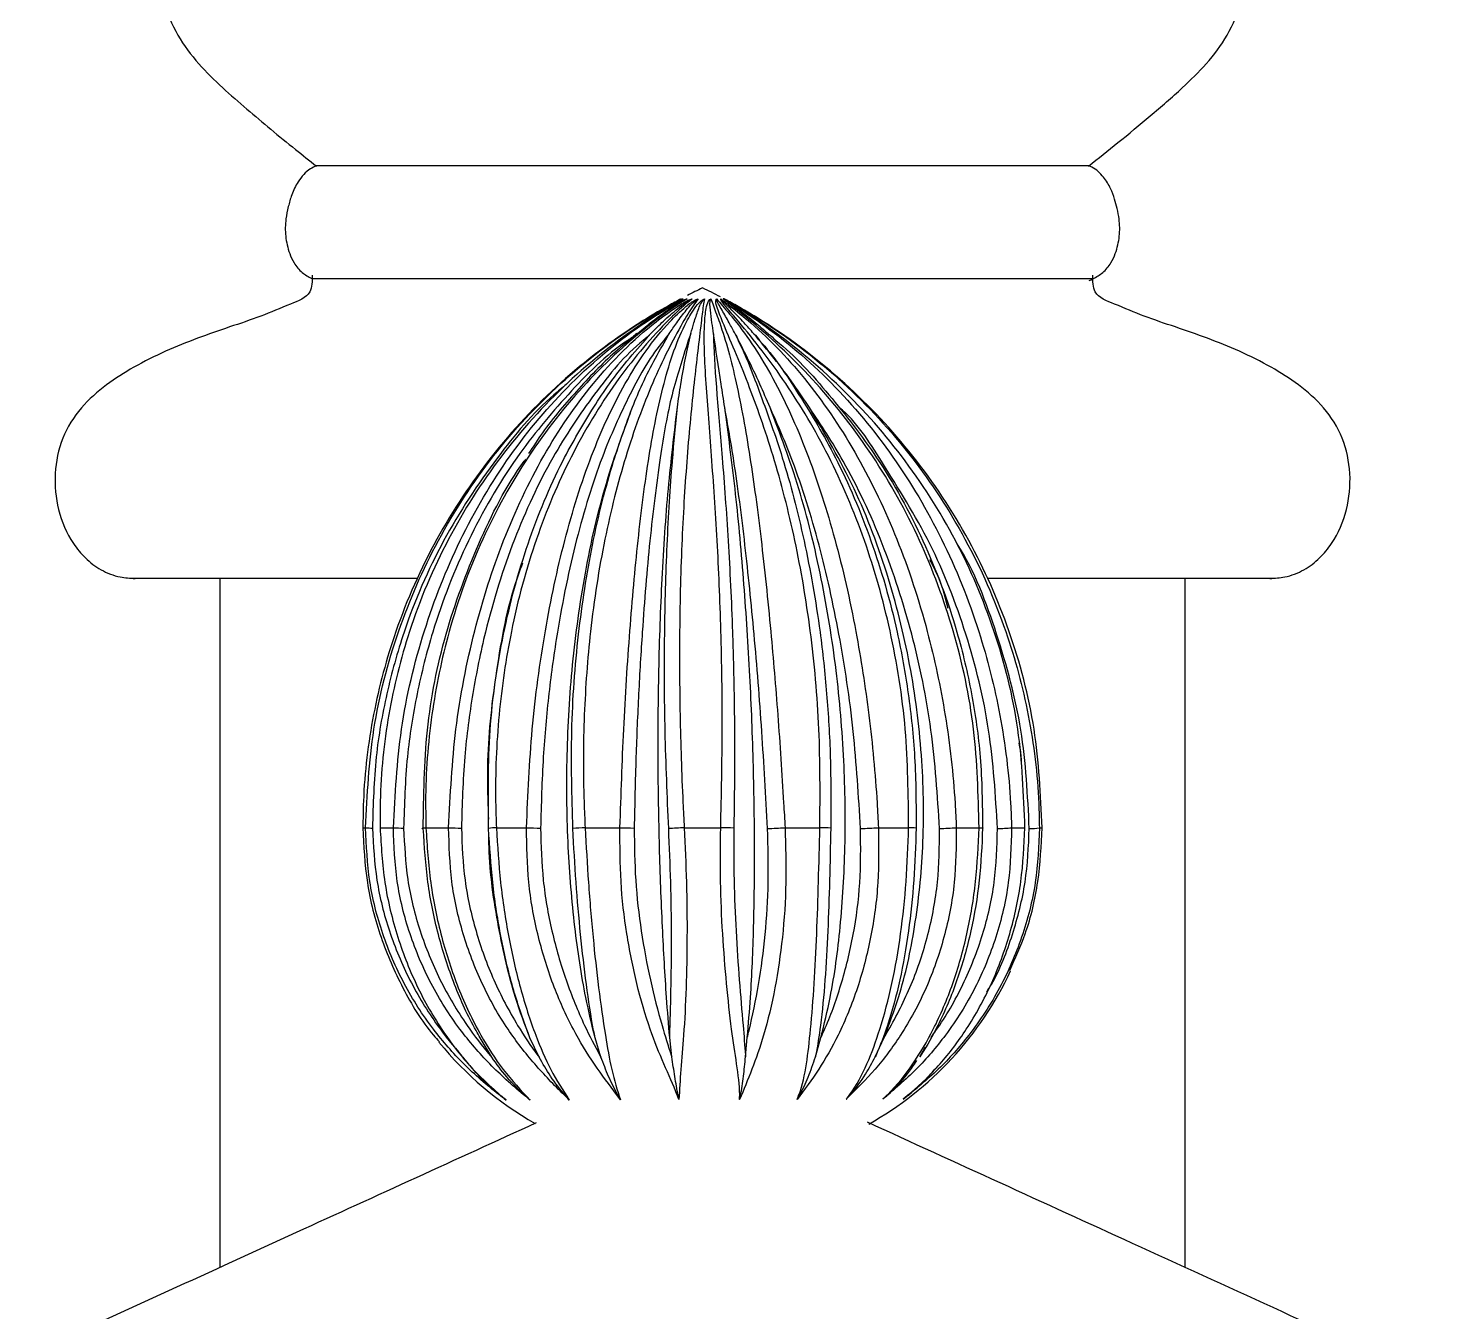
# Model space of a CAD drawing. Header units: millimetres. Extents: x 2214 to 8154, y -2115 to 2085.
# Drawn here: x 3984.7 to 4055.3, y 1625.2 to 1689.4 of the extents above; entities that cross this region are included whole.
import ezdxf

# ---------------------------------------------------------------- set-up
doc = ezdxf.new("R2010")
doc.units = ezdxf.units.MM

# ---------------------------------------------------------------- blocks, each defined once
blk = doc.blocks.new('front')
for p, q in [((-389.167, 1566.911), (-387.021, 1566.911)), ((-387.021, 1566.911), (-350.474, 1566.911)), ((-387.171, 1561.241), (-389.335, 1561.241)), ((-350.305, 1561.241), (-387.171, 1561.241)), ((-372.512, 1558.962), (-373.44, 1558.202)), ((-398.499, 1546.269), (-395.319, 1546.269)), ((-395.319, 1546.269), (-384.067, 1546.269)), ((-393.97, 1546.269), (-393.97, 1511.797)), ((-355.577, 1546.269), (-341.141, 1546.269)), ((-345.67, 1511.797), (-345.67, 1546.269)), ((-386.816, 1533.793), (-386.681, 1533.793)), ((-385.955, 1533.793), (-385.291, 1533.793)), ((-383.66, 1533.793), (-382.526, 1533.793)), ((-380.136, 1533.793), (-378.631, 1533.793)), ((-375.695, 1533.793), (-373.953, 1533.793)), ((-370.733, 1533.793), (-368.909, 1533.793)), ((-365.69, 1533.793), (-363.945, 1533.793)), ((-361.014, 1533.793), (-359.504, 1533.793)), ((-357.119, 1533.793), (-355.98, 1533.793)), ((-354.353, 1533.793), (-353.685, 1533.793)), ((-352.961, 1533.793), (-352.824, 1533.793)), ((-380.369, 1522.314), (-380.945, 1523.278)), ((-378.001, 1522.318), (-378.457, 1523.283)), ((-374.905, 1522.322), (-375.199, 1523.288)), ((-371.355, 1522.327), (-371.463, 1523.292)), ((-367.667, 1522.331), (-367.578, 1523.297)), ((-364.168, 1522.335), (-363.891, 1523.301)), ((-361.171, 1522.338), (-360.729, 1523.303)), ((-358.941, 1522.339), (-358.667, 1522.807)), ((-359.164, 1522.045), (-359.089, 1522.15))]:
    blk.add_line(p, q)
at = {"flags": 128}
for points in [[(-383.796, 1533.749), (-383.826, 1533.753), (-383.842, 1533.758), (-383.845, 1533.763), (-383.834, 1533.768), (-383.81, 1533.774), (-383.773, 1533.78), (-383.723, 1533.787), (-383.66, 1533.793)], [(-355.98, 1533.793), (-355.93, 1533.79), (-355.887, 1533.788), (-355.852, 1533.785), (-355.825, 1533.782), (-355.807, 1533.78), (-355.796, 1533.778), (-355.794, 1533.775), (-355.801, 1533.773)]]:
    blk.add_lwpolyline(points, dxfattribs=at)
for centre, radius, start, end in [((-356.879, 1533.793), 29.941, 115.60853, 117.22304), ((-382.761, 1533.793), 29.941, 62.48012, 64.39147), ((-386.323, 1537.036), 3.263, 263.70426, 269.75781), ((-384.544, 1546.616), 12.845, 266.66817, 268.96906), ((-381.266, 1564.458), 30.691, 267.64767, 268.84482), ((-380.121, 1531.879), 1.914, 90.4613, 102.29311), ((-376.602, 1594.299), 60.54, 268.07971, 268.75144), ((-374.933, 1518.805), 15.008, 92.91225, 95.26036), ((-369.961, 1666.147), 132.414, 268.2724, 268.5819), ((-359.462, 1326.133), 207.965, 93.10684, 93.32213), ((-382.502, 1068.056), 465.935, 88.24734, 88.32817), ((-369.393, 1599.172), 65.484, 272.47308, 273.24186), ((-365.111, 1494.271), 39.539, 87.52619, 88.31026), ((-363.064, 1566.595), 32.866, 272.01162, 273.57717), ((-359.689, 1526.638), 7.157, 85.49892, 88.51696), ((-358.499, 1552.156), 18.415, 271.69044, 274.29732), ((-355.249, 1542.507), 8.76, 271.26359, 275.86557), ((-353.454, 1536.546), 2.797, 269.74508, 280.1459), ((-369.82, 1533.793), 17, 299.30302, 335.10948), ((-369.82, 1533.793), 17, 219.12316, 240.46519)]:
    blk.add_arc(centre, radius, start, end)
for points, knots in [([(-350.499, 1566.882), (-350.009, 1567.273), (-348.969, 1568.1), (-347.401, 1569.404), (-345.901, 1570.694), (-344.558, 1571.995), (-343.493, 1573.418), (-342.748, 1575.194), (-342.805, 1576.496), (-342.835, 1577.175)], [0, 0, 0, 0, 0.139975, 0.29634, 0.454952, 0.581435, 0.712576, 0.850103, 1, 1, 1, 1]), ([(-396.787, 1576.614), (-396.803, 1576.125), (-396.84, 1575.014), (-396.141, 1573.419), (-395.084, 1571.995), (-393.866, 1570.814), (-392.637, 1569.75), (-391.426, 1568.717), (-390.255, 1567.775), (-389.491, 1567.162), (-389.141, 1566.882)], [0, 0, 0, 0, 0.112884, 0.256399, 0.393249, 0.525238, 0.650142, 0.771876, 0.895717, 1, 1, 1, 1]), ([(-389.153, 1566.891), (-389.249, 1566.849), (-389.621, 1566.686), (-390.057, 1566.162), (-390.378, 1565.488), (-390.558, 1564.854), (-390.7, 1564.167), (-390.714, 1563.368), (-390.543, 1562.626), (-390.261, 1562.006), (-389.897, 1561.547), (-389.542, 1561.357), (-389.377, 1561.269)], [0, 0, 0, 0, 0.047335, 0.182536, 0.292933, 0.384951, 0.479428, 0.609228, 0.742546, 0.819668, 0.916158, 1, 1, 1, 1]), ([(-350.472, 1561.158), (-350.407, 1561.189), (-350.17, 1561.306), (-349.75, 1561.546), (-349.379, 1562.006), (-349.098, 1562.626), (-348.926, 1563.368), (-348.94, 1564.134), (-349.06, 1564.752), (-349.197, 1565.263), (-349.397, 1565.805), (-349.747, 1566.375), (-350.144, 1566.758), (-350.43, 1566.88), (-350.477, 1566.9)], [0, 0, 0, 0, 0.0313683, 0.1154011, 0.2086183, 0.2831235, 0.4119188, 0.5373152, 0.6140735, 0.6861768, 0.7683757, 0.8648527, 0.9775642, 1, 1, 1, 1]), ([(-389.354, 1561.427), (-389.351, 1561.123), (-389.346, 1560.409), (-390.639, 1559.914), (-391.915, 1559.36), (-393.509, 1558.836), (-395.102, 1558.284), (-396.717, 1557.638), (-398.249, 1556.872), (-399.691, 1555.962), (-400.979, 1554.828), (-401.937, 1553.307), (-402.308, 1551.509), (-402.132, 1549.672), (-401.521, 1548.229), (-400.721, 1547.249), (-399.93, 1546.652), (-399.059, 1546.309), (-398.467, 1546.274), (-398.217, 1546.258)], [0, 0, 0, 0, 0.034043, 0.079926, 0.145251, 0.211928, 0.28067, 0.350694, 0.422636, 0.488389, 0.557264, 0.629339, 0.702418, 0.775874, 0.850425, 0.888753, 0.92827, 0.969618, 1, 1, 1, 1]), ([(-341.424, 1546.258), (-341.173, 1546.274), (-340.581, 1546.309), (-339.711, 1546.652), (-338.919, 1547.249), (-338.12, 1548.229), (-337.508, 1549.672), (-337.332, 1551.509), (-337.703, 1553.307), (-338.661, 1554.828), (-339.95, 1555.962), (-341.392, 1556.872), (-342.924, 1557.638), (-344.539, 1558.284), (-346.131, 1558.836), (-347.726, 1559.36), (-349.001, 1559.914), (-350.294, 1560.409), (-350.289, 1561.123), (-350.287, 1561.427)], [0, 0, 0, 0, 0.030382, 0.07173, 0.111247, 0.149575, 0.224126, 0.297582, 0.370661, 0.442736, 0.511611, 0.577364, 0.649306, 0.71933, 0.788072, 0.854749, 0.920074, 0.965957, 1, 1, 1, 1]), ([(-370.884, 1560.248), (-371.098, 1560.135), (-371.805, 1559.758), (-373.908, 1558.494), (-377.039, 1556.122), (-380.465, 1552.463), (-383.255, 1548.255), (-385.199, 1543.885), (-386.384, 1539.451), (-386.787, 1536.132), (-386.811, 1534.233), (-386.816, 1533.793)], [0, 0, 0, 0, 0.022352, 0.074151, 0.226841, 0.383948, 0.535742, 0.691881, 0.824106, 0.959194, 1, 1, 1, 1]), ([(-386.681, 1533.793), (-386.598, 1535.441), (-386.429, 1538.784), (-385.152, 1543.639), (-383.142, 1548.261), (-380.408, 1552.444), (-376.984, 1556.14), (-373.9, 1558.502), (-371.792, 1559.748), (-371.074, 1560.137), (-370.815, 1560.235), (-370.782, 1560.248)], [0, 0, 0, 0, 0.151896, 0.308194, 0.460088, 0.616346, 0.769, 0.926267, 0.972478, 0.996449, 1, 1, 1, 1]), ([(-370.782, 1560.248), (-370.988, 1560.134), (-371.671, 1559.758), (-373.675, 1558.494), (-376.685, 1556.122), (-379.988, 1552.463), (-382.671, 1548.255), (-384.521, 1543.884), (-385.62, 1539.448), (-385.965, 1536.128), (-385.957, 1534.231), (-385.955, 1533.793)], [0, 0, 0, 0, 0.0223464, 0.074149, 0.22684, 0.3839475, 0.5357415, 0.6918808, 0.8242149, 0.9594189, 1, 1, 1, 1]), ([(-385.291, 1533.793), (-385.203, 1535.441), (-385.025, 1538.784), (-383.855, 1543.639), (-382.036, 1548.261), (-379.57, 1552.444), (-376.461, 1556.14), (-373.618, 1558.502), (-371.612, 1559.748), (-370.911, 1560.137), (-370.63, 1560.235), (-370.594, 1560.248)], [0, 0, 0, 0, 0.151898, 0.308199, 0.460095, 0.616355, 0.769011, 0.926281, 0.972491, 0.996462, 1, 1, 1, 1]), ([(-370.594, 1560.248), (-370.774, 1560.134), (-371.372, 1559.758), (-373.099, 1558.494), (-375.721, 1556.122), (-378.607, 1552.463), (-380.945, 1548.255), (-382.537, 1543.882), (-383.453, 1539.442), (-383.708, 1536.123), (-383.669, 1534.227), (-383.66, 1533.793)], [0, 0, 0, 0, 0.022338, 0.074143, 0.226836, 0.383945, 0.535739, 0.69188, 0.824384, 0.95977, 1, 1, 1, 1]), ([(-382.526, 1533.793), (-382.441, 1535.441), (-382.269, 1538.784), (-381.311, 1543.639), (-379.844, 1548.261), (-377.866, 1552.444), (-375.348, 1556.14), (-372.999, 1558.502), (-371.273, 1559.748), (-370.65, 1560.137), (-370.373, 1560.235), (-370.338, 1560.247)], [0, 0, 0, 0, 0.1519, 0.308204, 0.460102, 0.616364, 0.769023, 0.926294, 0.972505, 0.996478, 1, 1, 1, 1]), ([(-370.338, 1560.247), (-370.476, 1560.134), (-370.935, 1559.758), (-372.231, 1558.494), (-374.233, 1556.122), (-376.446, 1552.463), (-378.231, 1548.255), (-379.422, 1543.88), (-380.074, 1539.435), (-380.217, 1536.116), (-380.151, 1534.222), (-380.136, 1533.793)], [0, 0, 0, 0, 0.022327, 0.074134, 0.226829, 0.38394, 0.535736, 0.691878, 0.824599, 0.960217, 1, 1, 1, 1]), ([(-378.631, 1533.793), (-378.557, 1535.441), (-378.407, 1538.784), (-377.744, 1543.639), (-376.761, 1548.261), (-375.446, 1552.444), (-373.743, 1556.14), (-372.096, 1558.502), (-370.805, 1559.748), (-370.316, 1560.137), (-370.067, 1560.235), (-370.035, 1560.247)], [0, 0, 0, 0, 0.151902, 0.308207, 0.460108, 0.616372, 0.769033, 0.926308, 0.97252, 0.996494, 1, 1, 1, 1]), ([(-370.035, 1560.247), (-370.12, 1560.134), (-370.4, 1559.758), (-371.15, 1558.494), (-372.353, 1556.122), (-373.696, 1552.463), (-374.769, 1548.255), (-375.455, 1543.878), (-375.784, 1539.427), (-375.802, 1536.107), (-375.715, 1534.217), (-375.695, 1533.793)], [0, 0, 0, 0, 0.022315, 0.074124, 0.22682, 0.383934, 0.535732, 0.691875, 0.824841, 0.96072, 1, 1, 1, 1]), ([(-373.953, 1533.793), (-373.896, 1535.441), (-373.781, 1538.784), (-373.474, 1543.639), (-373.061, 1548.261), (-372.527, 1552.444), (-371.789, 1556.14), (-370.992, 1558.502), (-370.25, 1559.748), (-369.938, 1560.137), (-369.739, 1560.235), (-369.713, 1560.247)], [0, 0, 0, 0, 0.151904, 0.308211, 0.460113, 0.616379, 0.769042, 0.926319, 0.972533, 0.996509, 1, 1, 1, 1]), ([(-373.518, 1558.508), (-373.267, 1558.694), (-372.71, 1559.104), (-371.81, 1559.687), (-371.14, 1560.091), (-370.786, 1560.246), (-370.782, 1560.248)], [0, 0, 0, 0, 0.289173, 0.641369, 0.996573, 1, 1, 1, 1]), ([(-372.524, 1558.977), (-372.491, 1559.004), (-372.181, 1559.253), (-371.558, 1559.684), (-370.951, 1560.09), (-370.598, 1560.246), (-370.594, 1560.248)], [0, 0, 0, 0, 0.055126, 0.523288, 0.995447, 1, 1, 1, 1]), ([(-372.411, 1558.507), (-372.229, 1558.692), (-371.825, 1559.103), (-371.154, 1559.686), (-370.662, 1560.09), (-370.341, 1560.246), (-370.338, 1560.247)], [0, 0, 0, 0, 0.288945, 0.641259, 0.996577, 1, 1, 1, 1]), ([(-371.481, 1558.506), (-371.36, 1558.691), (-371.09, 1559.102), (-370.631, 1559.685), (-370.298, 1560.09), (-370.038, 1560.246), (-370.035, 1560.247)], [0, 0, 0, 0, 0.288787, 0.641179, 0.996577, 1, 1, 1, 1]), ([(-369.713, 1560.247), (-369.736, 1560.134), (-369.812, 1559.758), (-369.95, 1558.494), (-370.249, 1556.122), (-370.602, 1552.463), (-370.868, 1548.255), (-370.986, 1543.875), (-370.963, 1539.419), (-370.856, 1536.099), (-370.755, 1534.211), (-370.733, 1533.793)], [0, 0, 0, 0, 0.022303, 0.074111, 0.22681, 0.383926, 0.535726, 0.691872, 0.825089, 0.961236, 1, 1, 1, 1]), ([(-370.403, 1558.505), (-370.353, 1558.69), (-370.242, 1559.101), (-370.034, 1559.684), (-369.891, 1560.089), (-369.715, 1560.246), (-369.713, 1560.247)], [0, 0, 0, 0, 0.288612, 0.641092, 0.996578, 1, 1, 1, 1]), ([(-368.909, 1533.793), (-368.874, 1535.441), (-368.804, 1538.784), (-368.879, 1543.639), (-369.073, 1548.26), (-369.367, 1552.444), (-369.66, 1556.14), (-369.783, 1558.502), (-369.656, 1559.748), (-369.549, 1560.136), (-369.417, 1560.235), (-369.401, 1560.247)], [0, 0, 0, 0, 0.151905, 0.308214, 0.460117, 0.616384, 0.769049, 0.926328, 0.972545, 0.996522, 1, 1, 1, 1]), ([(-369.271, 1558.503), (-369.297, 1558.689), (-369.355, 1559.1), (-369.418, 1559.684), (-369.478, 1560.089), (-369.401, 1560.245), (-369.401, 1560.247)], [0, 0, 0, 0, 0.288439, 0.64101, 0.99658, 1, 1, 1, 1]), ([(-369.401, 1560.247), (-369.36, 1560.134), (-369.226, 1559.758), (-368.739, 1558.494), (-368.106, 1556.122), (-367.438, 1552.463), (-366.874, 1548.255), (-366.414, 1543.873), (-366.039, 1539.411), (-365.818, 1536.091), (-365.713, 1534.206), (-365.69, 1533.793)], [0, 0, 0, 0, 0.022291, 0.074099, 0.2268, 0.383918, 0.535721, 0.691869, 0.825321, 0.961717, 1, 1, 1, 1]), ([(-363.945, 1533.793), (-363.936, 1535.441), (-363.917, 1538.784), (-364.368, 1543.639), (-365.152, 1548.26), (-366.247, 1552.444), (-367.546, 1556.14), (-368.577, 1558.502), (-369.077, 1559.748), (-369.184, 1560.136), (-369.132, 1560.234), (-369.125, 1560.247)], [0, 0, 0, 0, 0.151906, 0.308215, 0.460119, 0.616387, 0.769053, 0.926333, 0.972553, 0.996532, 1, 1, 1, 1]), ([(-369.125, 1560.247), (-369.025, 1560.134), (-368.692, 1559.758), (-367.624, 1558.494), (-366.115, 1556.122), (-364.487, 1552.463), (-363.142, 1548.255), (-362.143, 1543.871), (-361.451, 1539.405), (-361.135, 1536.085), (-361.035, 1534.202), (-361.014, 1533.793)], [0, 0, 0, 0, 0.022281, 0.074087, 0.22679, 0.38391, 0.535715, 0.691866, 0.825515, 0.962122, 1, 1, 1, 1]), ([(-368.188, 1558.502), (-368.288, 1558.687), (-368.509, 1559.099), (-368.837, 1559.683), (-369.094, 1560.089), (-369.125, 1560.245), (-369.125, 1560.247)], [0, 0, 0, 0, 0.288284, 0.640933, 0.99658, 1, 1, 1, 1]), ([(-368.911, 1560.247), (-368.76, 1560.134), (-368.258, 1559.758), (-366.704, 1558.494), (-364.454, 1556.122), (-362.008, 1552.463), (-360.003, 1548.255), (-358.554, 1543.87), (-357.605, 1539.401), (-357.223, 1536.08), (-357.138, 1534.199), (-357.119, 1533.793)], [0, 0, 0, 0, 0.022274, 0.074078, 0.226782, 0.383904, 0.53571, 0.691863, 0.825654, 0.962414, 1, 1, 1, 1]), ([(-359.504, 1533.793), (-359.521, 1535.441), (-359.555, 1538.784), (-360.342, 1543.639), (-361.645, 1548.26), (-363.445, 1552.444), (-365.634, 1556.14), (-367.482, 1558.502), (-368.564, 1559.748), (-368.876, 1560.136), (-368.907, 1560.234), (-368.911, 1560.247)], [0, 0, 0, 0, 0.151906, 0.308215, 0.460119, 0.616386, 0.769054, 0.926335, 0.972557, 0.996537, 1, 1, 1, 1]), ([(-367.249, 1558.501), (-367.413, 1558.686), (-367.779, 1559.098), (-368.343, 1559.683), (-368.775, 1560.089), (-368.91, 1560.245), (-368.911, 1560.247)], [0, 0, 0, 0, 0.28816, 0.640873, 0.996583, 1, 1, 1, 1]), ([(-352.824, 1533.793), (-352.902, 1535.441), (-353.061, 1538.784), (-354.348, 1543.639), (-356.387, 1548.26), (-359.165, 1552.443), (-362.632, 1556.14), (-365.734, 1558.501), (-367.824, 1559.748), (-368.525, 1560.136), (-368.763, 1560.234), (-368.794, 1560.247)], [0, 0, 0, 0, 0.151902, 0.308207, 0.460107, 0.616371, 0.769037, 0.926316, 0.972544, 0.996526, 1, 1, 1, 1]), ([(-368.778, 1560.247), (-368.59, 1560.134), (-367.963, 1559.758), (-366.061, 1558.494), (-363.269, 1556.122), (-360.224, 1552.463), (-357.736, 1548.255), (-355.966, 1543.869), (-354.845, 1539.398), (-354.431, 1536.078), (-354.367, 1534.197), (-354.353, 1533.793)], [0, 0, 0, 0, 0.02227, 0.074071, 0.226776, 0.383899, 0.535706, 0.69186, 0.825726, 0.962565, 1, 1, 1, 1]), ([(-355.98, 1533.793), (-356.021, 1535.441), (-356.106, 1538.784), (-357.158, 1543.639), (-358.866, 1548.26), (-361.209, 1552.444), (-364.094, 1556.14), (-366.595, 1558.502), (-368.163, 1559.748), (-368.651, 1560.136), (-368.764, 1560.234), (-368.778, 1560.247)], [0, 0, 0, 0, 0.151905, 0.308213, 0.460117, 0.616384, 0.769051, 0.926332, 0.972557, 0.996538, 1, 1, 1, 1]), ([(-366.538, 1558.501), (-366.752, 1558.686), (-367.23, 1559.098), (-367.98, 1559.682), (-368.549, 1560.089), (-368.776, 1560.245), (-368.778, 1560.247)], [0, 0, 0, 0, 0.288079, 0.640833, 0.996584, 1, 1, 1, 1]), ([(-368.738, 1560.247), (-368.529, 1560.134), (-367.834, 1559.758), (-365.752, 1558.494), (-362.666, 1556.122), (-359.292, 1552.463), (-356.543, 1548.255), (-354.609, 1543.869), (-353.415, 1539.398), (-353.006, 1536.078), (-352.969, 1534.197), (-352.961, 1533.793)], [0, 0, 0, 0, 0.022269, 0.074068, 0.226773, 0.383896, 0.535704, 0.691859, 0.825724, 0.962563, 1, 1, 1, 1]), ([(-353.685, 1533.793), (-353.748, 1535.441), (-353.875, 1538.784), (-355.099, 1543.639), (-357.059, 1548.26), (-359.739, 1552.444), (-363.063, 1556.14), (-365.995, 1558.501), (-367.909, 1559.748), (-368.531, 1560.136), (-368.715, 1560.234), (-368.738, 1560.247)], [0, 0, 0, 0, 0.151904, 0.308211, 0.460112, 0.616378, 0.769046, 0.926326, 0.972552, 0.996534, 1, 1, 1, 1]), ([(-366.119, 1558.5), (-366.364, 1558.686), (-366.911, 1559.098), (-367.781, 1559.682), (-368.435, 1560.089), (-368.735, 1560.245), (-368.738, 1560.247)], [0, 0, 0, 0, 0.288047, 0.640817, 0.996584, 1, 1, 1, 1]), ([(-373.56, 1558.167), (-373.56, 1558.167), (-374.676, 1557.427), (-376.595, 1555.482), (-379.335, 1552.198), (-381.64, 1548.201), (-383.224, 1544.169), (-384.146, 1540.508), (-384.673, 1537.223), (-384.74, 1534.964), (-384.776, 1533.773)], [0, 0, 0, 0, 0.000002, 0.149567, 0.299165, 0.474324, 0.649472, 0.76206, 0.874645, 1, 1, 1, 1]), ([(-372.787, 1558.166), (-372.787, 1558.166), (-373.707, 1557.434), (-375.277, 1555.493), (-377.478, 1552.226), (-379.331, 1548.225), (-380.598, 1544.197), (-381.35, 1540.514), (-381.783, 1537.228), (-381.85, 1534.963), (-381.885, 1533.773)], [0, 0, 0, 0, 0.000002, 0.147978, 0.299111, 0.471803, 0.649453, 0.761396, 0.874681, 1, 1, 1, 1]), ([(-373.44, 1558.202), (-373.646, 1558.038), (-374.554, 1557.311), (-376.036, 1555.758), (-377.542, 1554.019), (-378.298, 1552.854), (-378.525, 1552.503)], [0, 0, 0, 0, 0.10664, 0.471164, 0.841124, 1, 1, 1, 1]), ([(-371.749, 1558.165), (-371.749, 1558.165), (-372.404, 1557.432), (-373.485, 1555.493), (-374.962, 1552.226), (-376.184, 1548.225), (-377.023, 1544.197), (-377.53, 1540.513), (-377.831, 1537.228), (-377.89, 1534.963), (-377.922, 1533.773)], [0, 0, 0, 0, 0.000002, 0.147949, 0.299052, 0.471758, 0.649423, 0.7614, 0.87472, 1, 1, 1, 1]), ([(-375.261, 1554.835), (-375.003, 1555.228), (-374.135, 1556.552), (-373.123, 1557.7), (-372.411, 1558.507)], [0, 0, 0, 0, 0.296871, 1, 1, 1, 1]), ([(-373.111, 1558.508), (-373.257, 1558.389), (-373.404, 1558.27), (-373.56, 1558.167), (-373.56, 1558.167)], [0, 0, 0, 0, 0.999904, 1, 1, 1, 1]), ([(-373.325, 1554.829), (-373.162, 1555.222), (-372.611, 1556.548), (-371.948, 1557.697), (-371.481, 1558.506)], [0, 0, 0, 0, 0.2964939, 1, 1, 1, 1]), ([(-370.539, 1558.163), (-370.539, 1558.163), (-370.825, 1557.207), (-371.395, 1555.58), (-371.984, 1552.165), (-372.478, 1548.21), (-372.809, 1544.167), (-373.025, 1540.506), (-373.166, 1537.221), (-373.213, 1534.962), (-373.238, 1533.773)], [0, 0, 0, 0, 0.000002, 0.149481, 0.298992, 0.474194, 0.649385, 0.762073, 0.87476, 1, 1, 1, 1]), ([(-372.411, 1558.507), (-372.534, 1558.388), (-372.657, 1558.269), (-372.787, 1558.166), (-372.787, 1558.166)], [0, 0, 0, 0, 0.999904, 1, 1, 1, 1]), ([(-371.481, 1558.506), (-371.575, 1558.402), (-371.669, 1558.299), (-371.749, 1558.165), (-371.749, 1558.165)], [0, 0, 0, 0, 0.999889, 1, 1, 1, 1]), ([(-371.076, 1554.823), (-371.021, 1555.216), (-370.836, 1556.543), (-370.582, 1557.694), (-370.403, 1558.505)], [0, 0, 0, 0, 0.296125, 1, 1, 1, 1]), ([(-370.403, 1558.505), (-370.447, 1558.386), (-370.492, 1558.267), (-370.539, 1558.163), (-370.539, 1558.163)], [0, 0, 0, 0, 0.999904, 1, 1, 1, 1]), ([(-369.271, 1558.503), (-369.269, 1558.384), (-369.267, 1558.265), (-369.263, 1558.162), (-369.263, 1558.162)], [0, 0, 0, 0, 0.999904, 1, 1, 1, 1]), ([(-368.711, 1554.817), (-368.77, 1555.21), (-368.969, 1556.539), (-369.146, 1557.692), (-369.271, 1558.503)], [0, 0, 0, 0, 0.2957936, 1, 1, 1, 1]), ([(-369.263, 1558.162), (-369.263, 1558.162), (-369.238, 1557.424), (-369.116, 1555.478), (-368.817, 1552.197), (-368.526, 1548.2), (-368.325, 1544.168), (-368.235, 1540.505), (-368.204, 1537.22), (-368.235, 1534.962), (-368.252, 1533.773)], [0, 0, 0, 0, 0.000002, 0.149451, 0.298932, 0.474149, 0.649355, 0.76208, 0.874802, 1, 1, 1, 1]), ([(-368.188, 1558.502), (-368.135, 1558.398), (-368.083, 1558.295), (-368.037, 1558.161), (-368.037, 1558.16)], [0, 0, 0, 0, 0.999889, 1, 1, 1, 1]), ([(-366.441, 1554.812), (-366.609, 1555.206), (-367.174, 1556.536), (-367.769, 1557.69), (-368.188, 1558.502)], [0, 0, 0, 0, 0.2955309, 1, 1, 1, 1]), ([(-368.037, 1558.16), (-368.037, 1558.16), (-367.656, 1557.422), (-366.919, 1555.477), (-365.732, 1552.197), (-364.691, 1548.2), (-363.974, 1544.168), (-363.586, 1540.504), (-363.386, 1537.219), (-363.398, 1534.961), (-363.404, 1533.773)], [0, 0, 0, 0, 0.000002, 0.149425, 0.29888, 0.474109, 0.649328, 0.762086, 0.874841, 1, 1, 1, 1]), ([(-367.249, 1558.501), (-367.151, 1558.398), (-367.053, 1558.294), (-366.968, 1558.159), (-366.968, 1558.159)], [0, 0, 0, 0, 0.999889, 1, 1, 1, 1]), ([(-364.471, 1554.809), (-364.732, 1555.202), (-365.614, 1556.534), (-366.573, 1557.688), (-367.249, 1558.501)], [0, 0, 0, 0, 0.29536, 1, 1, 1, 1]), ([(-366.968, 1558.159), (-366.968, 1558.159), (-366.269, 1557.421), (-364.978, 1555.477), (-363.012, 1552.196), (-361.312, 1548.2), (-360.143, 1544.168), (-359.491, 1540.504), (-359.14, 1537.219), (-359.132, 1534.961), (-359.128, 1533.773)], [0, 0, 0, 0, 0.000002, 0.1494052, 0.2988408, 0.4740795, 0.6493085, 0.7620913, 0.8748716, 1, 1, 1, 1]), ([(-366.538, 1558.501), (-366.403, 1558.397), (-366.268, 1558.293), (-366.152, 1558.159), (-366.152, 1558.159)], [0, 0, 0, 0, 0.999889, 1, 1, 1, 1]), ([(-366.152, 1558.159), (-366.152, 1558.159), (-365.189, 1557.421), (-363.472, 1555.476), (-360.895, 1552.196), (-358.689, 1548.2), (-357.172, 1544.168), (-356.314, 1540.503), (-355.843, 1537.218), (-355.816, 1534.961), (-355.801, 1533.773)], [0, 0, 0, 0, 0.000002, 0.149393, 0.298817, 0.474062, 0.649297, 0.762096, 0.874892, 1, 1, 1, 1]), ([(-376.625, 1555.977), (-376.836, 1555.804), (-378.142, 1554.735), (-380.295, 1552.156), (-382.901, 1548.213), (-384.65, 1544.167), (-385.667, 1540.508), (-386.242, 1537.223), (-386.304, 1534.964), (-386.337, 1533.773)], [0, 0, 0, 0, 0.032908, 0.203053, 0.402233, 0.601401, 0.729412, 0.857421, 1, 1, 1, 1]), ([(-380.528, 1533.749), (-380.541, 1535.398), (-380.567, 1538.696), (-379.868, 1543.515), (-378.633, 1548.054), (-377.053, 1551.855), (-375.797, 1553.962), (-375.261, 1554.835), (-375.261, 1554.835)], [0, 0, 0, 0, 0.211331, 0.422682, 0.633964, 0.845257, 0.999997, 1, 1, 1, 1]), ([(-375.199, 1523.288), (-375.359, 1523.95), (-375.78, 1525.7), (-376.258, 1528.911), (-376.588, 1532.902), (-376.648, 1537.234), (-376.396, 1541.772), (-375.774, 1546.38), (-374.775, 1550.878), (-373.811, 1553.505), (-373.325, 1554.829)], [0, 0, 0, 0, 0.066622, 0.175872, 0.294246, 0.420688, 0.554611, 0.696251, 0.846934, 1, 1, 1, 1]), ([(-376.309, 1533.749), (-376.353, 1535.374), (-376.442, 1538.673), (-376.085, 1543.47), (-375.375, 1548.035), (-374.418, 1551.835), (-373.652, 1553.957), (-373.325, 1554.829), (-373.325, 1554.829)], [0, 0, 0, 0, 0.208371, 0.422842, 0.631229, 0.845579, 0.999997, 1, 1, 1, 1]), ([(-371.463, 1523.292), (-371.516, 1523.954), (-371.658, 1525.703), (-371.84, 1528.911), (-371.989, 1532.902), (-372.056, 1537.234), (-372.021, 1541.773), (-371.856, 1546.38), (-371.553, 1550.875), (-371.236, 1553.501), (-371.076, 1554.823)], [0, 0, 0, 0, 0.066496, 0.175791, 0.294215, 0.420709, 0.554686, 0.696385, 0.847131, 1, 1, 1, 1]), ([(-371.513, 1533.749), (-371.583, 1535.375), (-371.723, 1538.673), (-371.738, 1543.47), (-371.61, 1548.036), (-371.368, 1551.829), (-371.161, 1553.958), (-371.076, 1554.823), (-371.076, 1554.823)], [0, 0, 0, 0, 0.20845, 0.423003, 0.631469, 0.8459, 0.999997, 1, 1, 1, 1]), ([(-366.567, 1533.749), (-366.656, 1535.374), (-366.836, 1538.673), (-367.221, 1543.471), (-367.686, 1548.034), (-368.178, 1551.835), (-368.549, 1553.942), (-368.711, 1554.817), (-368.711, 1554.817)], [0, 0, 0, 0, 0.208523, 0.42315, 0.631689, 0.846194, 0.999997, 1, 1, 1, 1]), ([(-367.578, 1523.297), (-367.521, 1523.957), (-367.372, 1525.705), (-367.243, 1528.912), (-367.197, 1532.903), (-367.266, 1537.235), (-367.45, 1541.773), (-367.757, 1546.381), (-368.176, 1550.873), (-368.532, 1553.497), (-368.711, 1554.817)], [0, 0, 0, 0, 0.0663803, 0.1757164, 0.2941851, 0.420727, 0.5547555, 0.696508, 0.8473107, 1, 1, 1, 1]), ([(-363.891, 1523.301), (-363.73, 1523.96), (-363.303, 1525.706), (-362.874, 1528.912), (-362.639, 1532.903), (-362.703, 1537.235), (-363.089, 1541.774), (-363.841, 1546.381), (-364.945, 1550.871), (-365.941, 1553.494), (-366.441, 1554.812)], [0, 0, 0, 0, 0.066286, 0.175656, 0.294161, 0.420742, 0.554812, 0.696608, 0.847457, 1, 1, 1, 1]), ([(-361.91, 1533.749), (-362.011, 1535.375), (-362.214, 1538.673), (-362.935, 1543.471), (-363.952, 1548.035), (-365.134, 1551.829), (-366.048, 1553.944), (-366.441, 1554.812), (-366.441, 1554.812)], [0, 0, 0, 0, 0.208583, 0.423272, 0.631871, 0.846438, 0.999997, 1, 1, 1, 1]), ([(-360.729, 1523.303), (-360.478, 1523.961), (-359.812, 1525.707), (-359.123, 1528.912), (-358.718, 1532.904), (-358.771, 1537.235), (-359.327, 1541.774), (-360.456, 1546.381), (-362.146, 1550.87), (-363.693, 1553.492), (-364.471, 1554.809)], [0, 0, 0, 0, 0.06622, 0.175613, 0.294144, 0.420752, 0.55485, 0.696677, 0.847559, 1, 1, 1, 1]), ([(-357.956, 1533.749), (-358.062, 1535.398), (-358.274, 1538.696), (-359.271, 1543.516), (-360.75, 1548.054), (-362.514, 1551.845), (-363.885, 1553.943), (-364.471, 1554.809), (-364.471, 1554.809)], [0, 0, 0, 0, 0.2116682, 0.4233554, 0.6349739, 0.8466021, 0.9999974, 1, 1, 1, 1]), ([(-355.055, 1533.749), (-355.155, 1535.399), (-355.353, 1538.699), (-356.543, 1543.506), (-358.32, 1548.09), (-360.627, 1551.728), (-362.108, 1554.122), (-362.976, 1554.808), (-362.976, 1554.808)], [0, 0, 0, 0, 0.211688, 0.423396, 0.635035, 0.846683, 0.999998, 1, 1, 1, 1]), ([(-383.796, 1533.749), (-383.777, 1535.397), (-383.738, 1538.694), (-382.769, 1543.522), (-381.093, 1548.029), (-379.637, 1550.931), (-378.686, 1552.198), (-378.659, 1552.233)], [0, 0, 0, 0, 0.248224, 0.49647, 0.744636, 0.992814, 1, 1, 1, 1]), ([(-353.466, 1533.749), (-353.547, 1535.401), (-353.707, 1538.705), (-355.034, 1543.482), (-356.199, 1546.64), (-357.107, 1548.039), (-357.122, 1548.062)], [0, 0, 0, 0, 0.331518, 0.663065, 0.994504, 1, 1, 1, 1]), ([(-380.52, 1534.219), (-380.551, 1535.195), (-380.63, 1537.698), (-380.144, 1541.75), (-379.537, 1545.098), (-378.91, 1546.769), (-378.81, 1547.034)], [0, 0, 0, 0, 0.220392, 0.56574, 0.93099, 1, 1, 1, 1]), ([(-357.526, 1544.75), (-357.655, 1545.256), (-357.873, 1546.113), (-358.272, 1546.878), (-358.436, 1547.191)], [0, 0, 0, 0, 0.589806, 1, 1, 1, 1]), ([(-353.991, 1538.013), (-353.945, 1537.785), (-353.878, 1537.446), (-353.869, 1537.101), (-353.866, 1536.987)], [0, 0, 0, 0, 0.671994, 1, 1, 1, 1]), ([(-386.816, 1533.793), (-386.772, 1532.877), (-386.683, 1531.018), (-385.985, 1528.306), (-384.854, 1525.741), (-383.817, 1523.998), (-383.088, 1523.191), (-382.989, 1523.081)], [0, 0, 0, 0, 0.236727, 0.4803, 0.717426, 0.961366, 1, 1, 1, 1]), ([(-379.638, 1520.157), (-379.765, 1520.253), (-380.507, 1520.812), (-381.794, 1521.94), (-383.415, 1523.776), (-384.811, 1525.962), (-385.884, 1528.459), (-386.559, 1531.095), (-386.64, 1532.894), (-386.681, 1533.793)], [0, 0, 0, 0, 0.03012, 0.175289, 0.320581, 0.491177, 0.661758, 0.830897, 1, 1, 1, 1]), ([(-386.337, 1533.773), (-386.29, 1532.901), (-386.196, 1531.155), (-385.542, 1528.591), (-384.522, 1526.143), (-383.259, 1524.072), (-382.302, 1522.873), (-381.872, 1522.393), (-381.872, 1522.393)], [0, 0, 0, 0, 0.2095454, 0.4191457, 0.632106, 0.845106, 0.9999952, 1, 1, 1, 1]), ([(-385.955, 1533.793), (-385.902, 1532.876), (-385.794, 1531.017), (-385.131, 1528.31), (-384.11, 1525.726), (-382.802, 1523.512), (-381.319, 1521.628), (-380.202, 1520.651), (-379.638, 1520.157)], [0, 0, 0, 0, 0.173421, 0.351858, 0.525571, 0.704277, 0.85073, 1, 1, 1, 1]), ([(-378.445, 1520.164), (-378.561, 1520.258), (-379.247, 1520.814), (-380.491, 1521.94), (-382.088, 1523.777), (-383.461, 1525.963), (-384.522, 1528.459), (-385.187, 1531.095), (-385.256, 1532.894), (-385.291, 1533.793)], [0, 0, 0, 0, 0.029546, 0.174798, 0.320173, 0.490872, 0.661555, 0.830795, 1, 1, 1, 1]), ([(-384.776, 1533.773), (-384.735, 1532.912), (-384.652, 1531.166), (-384.009, 1528.611), (-383.008, 1526.152), (-381.777, 1524.082), (-380.849, 1522.876), (-380.439, 1522.396), (-380.439, 1522.396)], [0, 0, 0, 0, 0.206988, 0.419267, 0.629839, 0.845348, 0.999995, 1, 1, 1, 1]), ([(-380.945, 1523.278), (-380.945, 1523.278), (-381.012, 1523.403), (-381.503, 1524.235), (-382.269, 1525.927), (-383.081, 1528.422), (-383.621, 1531.057), (-383.738, 1532.852), (-383.796, 1533.749)], [0, 0, 0, 0, 0.000006, 0.040698, 0.281398, 0.522032, 0.761026, 1, 1, 1, 1]), ([(-383.66, 1533.793), (-383.603, 1532.876), (-383.485, 1531.017), (-382.921, 1528.31), (-382.079, 1525.726), (-381.016, 1523.513), (-379.828, 1521.632), (-378.909, 1520.656), (-378.445, 1520.164)], [0, 0, 0, 0, 0.173534, 0.352088, 0.525916, 0.704739, 0.850969, 1, 1, 1, 1]), ([(-376.485, 1520.171), (-376.579, 1520.263), (-377.148, 1520.818), (-378.239, 1521.941), (-379.67, 1523.777), (-380.899, 1525.963), (-381.852, 1528.459), (-382.449, 1531.095), (-382.5, 1532.894), (-382.526, 1533.793)], [0, 0, 0, 0, 0.028837, 0.174185, 0.319656, 0.490485, 0.661298, 0.830667, 1, 1, 1, 1]), ([(-381.885, 1533.773), (-381.85, 1532.901), (-381.782, 1531.155), (-381.204, 1528.591), (-380.31, 1526.144), (-379.219, 1524.076), (-378.419, 1522.877), (-378.061, 1522.4), (-378.061, 1522.4)], [0, 0, 0, 0, 0.2096828, 0.4194202, 0.63252, 0.8456604, 0.9999952, 1, 1, 1, 1]), ([(-378.6, 1523.646), (-378.863, 1524.401), (-379.391, 1525.911), (-379.953, 1528.427), (-380.358, 1531.056), (-380.471, 1532.852), (-380.528, 1533.749)], [0, 0, 0, 0, 0.2509115, 0.5017554, 0.750887, 1, 1, 1, 1]), ([(-378.457, 1523.283), (-378.709, 1523.947), (-379.375, 1525.698), (-380.08, 1528.911), (-380.503, 1531.711), (-380.511, 1533.3), (-380.512, 1533.54)], [0, 0, 0, 0, 0.2116597, 0.5579538, 0.9331733, 1, 1, 1, 1]), ([(-380.136, 1533.793), (-380.079, 1532.876), (-379.962, 1531.017), (-379.547, 1528.31), (-378.959, 1525.726), (-378.236, 1523.515), (-377.447, 1521.636), (-376.808, 1520.663), (-376.485, 1520.171)], [0, 0, 0, 0, 0.173676, 0.352374, 0.526343, 0.705311, 0.851266, 1, 1, 1, 1]), ([(-373.929, 1520.18), (-373.994, 1520.269), (-374.393, 1520.817), (-375.257, 1521.932), (-376.36, 1523.764), (-377.351, 1525.951), (-378.106, 1528.437), (-378.589, 1531.082), (-378.617, 1532.881), (-378.631, 1533.793)], [0, 0, 0, 0, 0.028058, 0.172133, 0.31906, 0.487744, 0.661002, 0.828148, 1, 1, 1, 1]), ([(-377.922, 1533.773), (-377.898, 1532.901), (-377.852, 1531.156), (-377.393, 1528.592), (-376.684, 1526.144), (-375.837, 1524.078), (-375.214, 1522.88), (-374.951, 1522.404), (-374.951, 1522.404)], [0, 0, 0, 0, 0.209774, 0.419603, 0.632796, 0.846029, 0.999995, 1, 1, 1, 1]), ([(-375.199, 1523.288), (-375.199, 1523.288), (-375.221, 1523.409), (-375.387, 1524.239), (-375.641, 1525.927), (-375.93, 1528.423), (-376.158, 1531.057), (-376.259, 1532.852), (-376.309, 1533.749)], [0, 0, 0, 0, 0.000006, 0.039712, 0.280659, 0.521542, 0.76078, 1, 1, 1, 1]), ([(-375.695, 1533.793), (-375.644, 1532.876), (-375.538, 1531.017), (-375.309, 1528.31), (-375.028, 1525.726), (-374.707, 1523.517), (-374.386, 1521.642), (-374.082, 1520.67), (-373.929, 1520.18)], [0, 0, 0, 0, 0.17383, 0.352688, 0.526812, 0.70594, 0.851592, 1, 1, 1, 1]), ([(-371.001, 1520.189), (-371.033, 1520.275), (-371.237, 1520.825), (-371.756, 1521.943), (-372.5, 1523.778), (-373.134, 1525.964), (-373.637, 1528.46), (-373.949, 1531.095), (-373.952, 1532.894), (-373.953, 1533.793)], [0, 0, 0, 0, 0.027282, 0.172827, 0.318494, 0.489615, 0.66072, 0.830378, 1, 1, 1, 1]), ([(-373.238, 1533.773), (-373.228, 1532.901), (-373.209, 1531.156), (-372.909, 1528.592), (-372.45, 1526.144), (-371.913, 1524.08), (-371.539, 1522.884), (-371.382, 1522.409), (-371.382, 1522.409)], [0, 0, 0, 0, 0.20987, 0.419795, 0.633086, 0.846418, 0.999995, 1, 1, 1, 1]), ([(-371.463, 1523.292), (-371.463, 1523.292), (-371.459, 1523.412), (-371.432, 1524.243), (-371.387, 1525.926), (-371.363, 1528.423), (-371.396, 1531.057), (-371.474, 1532.852), (-371.513, 1533.749)], [0, 0, 0, 0, 0.000006, 0.039198, 0.280274, 0.521286, 0.760652, 1, 1, 1, 1]), ([(-370.733, 1533.793), (-370.691, 1532.876), (-370.607, 1531.017), (-370.584, 1528.31), (-370.634, 1525.726), (-370.744, 1523.519), (-370.917, 1521.647), (-370.973, 1520.678), (-371.001, 1520.189)], [0, 0, 0, 0, 0.173985, 0.353002, 0.527281, 0.706568, 0.851918, 1, 1, 1, 1]), ([(-367.963, 1520.197), (-367.961, 1520.281), (-367.95, 1520.829), (-368.101, 1521.943), (-368.385, 1523.779), (-368.623, 1525.964), (-368.822, 1528.46), (-368.943, 1531.096), (-368.92, 1532.894), (-368.909, 1533.793)], [0, 0, 0, 0, 0.026575, 0.172203, 0.317952, 0.489209, 0.660451, 0.830244, 1, 1, 1, 1]), ([(-368.252, 1533.773), (-368.256, 1532.901), (-368.264, 1531.156), (-368.15, 1528.592), (-367.982, 1526.144), (-367.806, 1524.082), (-367.705, 1522.886), (-367.673, 1522.413), (-367.673, 1522.413)], [0, 0, 0, 0, 0.209963, 0.41998, 0.633366, 0.846791, 0.999995, 1, 1, 1, 1]), ([(-365.69, 1533.793), (-365.662, 1532.876), (-365.606, 1531.017), (-365.791, 1528.31), (-366.168, 1525.726), (-366.699, 1523.521), (-367.349, 1521.652), (-367.757, 1520.685), (-367.963, 1520.197)], [0, 0, 0, 0, 0.174126, 0.353289, 0.527709, 0.707142, 0.852215, 1, 1, 1, 1]), ([(-367.578, 1523.297), (-367.578, 1523.297), (-367.547, 1523.409), (-367.342, 1524.262), (-366.99, 1525.919), (-366.659, 1528.425), (-366.494, 1531.057), (-366.543, 1532.852), (-366.567, 1533.749)], [0, 0, 0, 0, 0.000005, 0.038731, 0.279925, 0.521054, 0.760536, 1, 1, 1, 1]), ([(-365.084, 1520.203), (-365.05, 1520.286), (-364.826, 1520.832), (-364.599, 1521.944), (-364.398, 1523.779), (-364.218, 1525.964), (-364.096, 1528.46), (-364.015, 1531.096), (-363.968, 1532.894), (-363.945, 1533.793)], [0, 0, 0, 0, 0.025998, 0.171688, 0.317498, 0.488869, 0.660225, 0.830131, 1, 1, 1, 1]), ([(-361.014, 1533.793), (-361.002, 1532.877), (-360.979, 1531.017), (-361.356, 1528.31), (-362.027, 1525.726), (-362.93, 1523.523), (-363.998, 1521.656), (-364.72, 1520.69), (-365.084, 1520.203)], [0, 0, 0, 0, 0.174242, 0.353523, 0.528059, 0.707611, 0.852458, 1, 1, 1, 1]), ([(-363.404, 1533.773), (-363.422, 1532.901), (-363.459, 1531.156), (-363.54, 1528.592), (-363.677, 1526.146), (-363.878, 1524.08), (-364.058, 1522.894), (-364.152, 1522.417), (-364.152, 1522.417)], [0, 0, 0, 0, 0.210043, 0.420141, 0.633608, 0.847116, 0.999995, 1, 1, 1, 1]), ([(-363.891, 1523.301), (-363.891, 1523.301), (-363.841, 1523.419), (-363.461, 1524.234), (-362.85, 1525.916), (-362.239, 1528.402), (-361.886, 1531.045), (-361.902, 1532.84), (-361.91, 1533.749)], [0, 0, 0, 0, 0.000006, 0.038351, 0.276723, 0.520863, 0.757332, 1, 1, 1, 1]), ([(-362.624, 1520.208), (-362.562, 1520.289), (-362.146, 1520.834), (-361.562, 1521.944), (-360.894, 1523.779), (-360.312, 1525.964), (-359.879, 1528.46), (-359.603, 1531.096), (-359.537, 1532.894), (-359.504, 1533.793)], [0, 0, 0, 0, 0.025596, 0.171324, 0.317171, 0.488624, 0.660062, 0.830049, 1, 1, 1, 1]), ([(-357.119, 1533.793), (-357.125, 1532.877), (-357.138, 1531.017), (-357.673, 1528.31), (-358.577, 1525.727), (-359.773, 1523.524), (-361.163, 1521.659), (-362.134, 1520.695), (-362.624, 1520.208)], [0, 0, 0, 0, 0.174322, 0.353686, 0.528303, 0.707938, 0.852627, 1, 1, 1, 1]), ([(-359.128, 1533.773), (-359.158, 1532.901), (-359.218, 1531.156), (-359.488, 1528.592), (-359.919, 1526.145), (-360.474, 1524.083), (-360.927, 1522.894), (-361.134, 1522.42), (-361.134, 1522.42)], [0, 0, 0, 0, 0.210104, 0.420263, 0.633793, 0.847362, 0.999995, 1, 1, 1, 1]), ([(-360.802, 1520.21), (-360.718, 1520.291), (-360.147, 1520.835), (-359.258, 1521.945), (-358.182, 1523.779), (-357.251, 1525.964), (-356.545, 1528.46), (-356.099, 1531.096), (-356.02, 1532.894), (-355.98, 1533.793)], [0, 0, 0, 0, 0.025403, 0.17114, 0.316996, 0.488493, 0.659975, 0.830006, 1, 1, 1, 1]), ([(-354.353, 1533.793), (-354.376, 1532.877), (-354.423, 1531.017), (-355.069, 1528.31), (-356.126, 1525.727), (-357.508, 1523.524), (-359.097, 1521.661), (-360.231, 1520.697), (-360.802, 1520.21)], [0, 0, 0, 0, 0.174361, 0.353765, 0.528421, 0.708097, 0.852709, 1, 1, 1, 1]), ([(-360.729, 1523.303), (-360.729, 1523.303), (-360.656, 1523.413), (-360.166, 1524.265), (-359.317, 1525.919), (-358.487, 1528.425), (-357.985, 1531.057), (-357.966, 1532.852), (-357.956, 1533.749)], [0, 0, 0, 0, 0.000005, 0.038097, 0.27945, 0.520738, 0.760378, 1, 1, 1, 1]), ([(-359.784, 1520.21), (-359.684, 1520.291), (-359.008, 1520.835), (-357.893, 1521.945), (-356.505, 1523.779), (-355.306, 1525.964), (-354.391, 1528.46), (-353.814, 1531.096), (-353.728, 1532.894), (-353.685, 1533.793)], [0, 0, 0, 0, 0.025432, 0.17115, 0.316988, 0.488487, 0.659971, 0.830004, 1, 1, 1, 1]), ([(-352.961, 1533.793), (-352.999, 1532.877), (-353.075, 1531.017), (-353.774, 1528.31), (-354.891, 1525.727), (-356.336, 1523.524), (-357.985, 1521.661), (-359.181, 1520.696), (-359.784, 1520.21)], [0, 0, 0, 0, 0.174356, 0.353754, 0.528405, 0.708074, 0.852697, 1, 1, 1, 1]), ([(-355.801, 1533.773), (-355.841, 1532.901), (-355.92, 1531.156), (-356.355, 1528.592), (-357.039, 1526.144), (-357.909, 1524.085), (-358.574, 1522.891), (-358.888, 1522.421), (-358.888, 1522.421)], [0, 0, 0, 0, 0.210141, 0.420336, 0.633903, 0.84751, 0.999995, 1, 1, 1, 1]), ([(-358.376, 1523.304), (-358.376, 1523.304), (-358.299, 1523.421), (-357.689, 1524.245), (-356.735, 1525.928), (-355.741, 1528.423), (-355.135, 1531.058), (-355.082, 1532.852), (-355.055, 1533.749)], [0, 0, 0, 0, 0.000006, 0.037988, 0.279368, 0.520684, 0.760351, 1, 1, 1, 1]), ([(-355.592, 1525.582), (-355.514, 1525.705), (-354.955, 1526.594), (-354.27, 1528.436), (-353.583, 1531.054), (-353.505, 1532.851), (-353.466, 1533.749)], [0, 0, 0, 0, 0.051369, 0.369034, 0.684529, 1, 1, 1, 1]), ([(-354.438, 1526.657), (-354.165, 1527.261), (-353.523, 1528.68), (-352.959, 1531.099), (-352.869, 1532.895), (-352.824, 1533.793)], [0, 0, 0, 0, 0.270662, 0.63537, 1, 1, 1, 1]), ([(-378.457, 1523.283), (-378.457, 1523.283), (-378.503, 1523.406), (-378.552, 1523.526), (-378.6, 1523.646)], [0, 0, 0, 0, 0.0001404, 1, 1, 1, 1]), ([(-379.638, 1520.157), (-379.641, 1520.16), (-379.658, 1520.173), (-379.755, 1520.248), (-380.198, 1520.598), (-380.949, 1521.261), (-381.516, 1521.962), (-381.799, 1522.311)], [0, 0, 0, 0, 0.004866, 0.020868, 0.120913, 0.561914, 1, 1, 1, 1]), ([(-380.439, 1522.396), (-380.439, 1522.396), (-380.415, 1522.369), (-380.392, 1522.341), (-380.369, 1522.314)], [0, 0, 0, 0, 0.000546, 1, 1, 1, 1]), ([(-378.445, 1520.164), (-378.449, 1520.167), (-378.464, 1520.179), (-378.55, 1520.255), (-378.951, 1520.614), (-379.618, 1521.278), (-380.124, 1521.977), (-380.369, 1522.314)], [0, 0, 0, 0, 0.004848, 0.02087, 0.121988, 0.576401, 1, 1, 1, 1]), ([(-378.061, 1522.4), (-378.061, 1522.4), (-378.041, 1522.372), (-378.021, 1522.345), (-378.001, 1522.318)], [0, 0, 0, 0, 0.000544, 1, 1, 1, 1]), ([(-376.485, 1520.171), (-376.488, 1520.174), (-376.499, 1520.187), (-376.567, 1520.263), (-376.887, 1520.631), (-377.412, 1521.296), (-377.814, 1521.993), (-378.001, 1522.318)], [0, 0, 0, 0, 0.004824, 0.020738, 0.12277, 0.591641, 1, 1, 1, 1]), ([(-374.951, 1522.404), (-374.951, 1522.404), (-374.935, 1522.377), (-374.92, 1522.35), (-374.905, 1522.322)], [0, 0, 0, 0, 0.000545, 1, 1, 1, 1]), ([(-373.929, 1520.18), (-373.93, 1520.183), (-373.937, 1520.195), (-373.978, 1520.269), (-374.177, 1520.63), (-374.515, 1521.293), (-374.779, 1521.991), (-374.905, 1522.322)], [0, 0, 0, 0, 0.004801, 0.019657, 0.119696, 0.581787, 1, 1, 1, 1]), ([(-371.382, 1522.409), (-371.382, 1522.409), (-371.373, 1522.382), (-371.364, 1522.354), (-371.355, 1522.327)], [0, 0, 0, 0, 0.000547, 1, 1, 1, 1]), ([(-371.001, 1520.189), (-371.002, 1520.192), (-371.004, 1520.203), (-371.017, 1520.276), (-371.081, 1520.635), (-371.204, 1521.297), (-371.306, 1521.995), (-371.355, 1522.327)], [0, 0, 0, 0, 0.004779, 0.018914, 0.117921, 0.58063, 1, 1, 1, 1]), ([(-367.963, 1520.197), (-367.962, 1520.2), (-367.96, 1520.211), (-367.944, 1520.282), (-367.87, 1520.642), (-367.767, 1521.303), (-367.699, 1522.001), (-367.667, 1522.331)], [0, 0, 0, 0, 0.004756, 0.018308, 0.116555, 0.581232, 1, 1, 1, 1]), ([(-367.673, 1522.413), (-367.673, 1522.413), (-367.671, 1522.386), (-367.669, 1522.358), (-367.667, 1522.331)], [0, 0, 0, 0, 0.000542, 1, 1, 1, 1]), ([(-365.084, 1520.203), (-365.082, 1520.206), (-365.076, 1520.217), (-365.035, 1520.285), (-364.838, 1520.63), (-364.517, 1521.288), (-364.284, 1521.987), (-364.168, 1522.335)], [0, 0, 0, 0, 0.00474, 0.017061, 0.112022, 0.558407, 1, 1, 1, 1]), ([(-364.152, 1522.417), (-364.152, 1522.417), (-364.158, 1522.39), (-364.163, 1522.362), (-364.168, 1522.335)], [0, 0, 0, 0, 0.0005475, 1, 1, 1, 1]), ([(-362.624, 1520.208), (-362.621, 1520.211), (-362.61, 1520.222), (-362.543, 1520.296), (-362.2, 1520.684), (-361.698, 1521.349), (-361.328, 1522.043), (-361.171, 1522.338)], [0, 0, 0, 0, 0.004728, 0.018827, 0.120618, 0.626759, 1, 1, 1, 1]), ([(-361.134, 1522.42), (-361.134, 1522.42), (-361.146, 1522.392), (-361.158, 1522.365), (-361.171, 1522.338)], [0, 0, 0, 0, 0.000545, 1, 1, 1, 1]), ([(-360.802, 1520.21), (-360.799, 1520.213), (-360.786, 1520.224), (-360.701, 1520.298), (-360.267, 1520.685), (-359.703, 1521.258), (-359.292, 1521.848), (-359.158, 1522.04)], [0, 0, 0, 0, 0.005423, 0.021398, 0.137935, 0.719103, 1, 1, 1, 1]), ([(-358.888, 1522.421), (-358.888, 1522.421), (-358.905, 1522.394), (-358.923, 1522.367), (-358.941, 1522.339)], [0, 0, 0, 0, 0.000547, 1, 1, 1, 1]), ([(-359.784, 1520.21), (-359.78, 1520.213), (-359.766, 1520.224), (-359.67, 1520.298), (-359.184, 1520.686), (-358.633, 1521.167), (-358.24, 1521.655), (-358.166, 1521.747)], [0, 0, 0, 0, 0.006341, 0.025048, 0.161379, 0.841035, 1, 1, 1, 1]), ([(-378.149, 1519.025), (-382.152, 1517.196), (-390.412, 1513.422), (-402.623, 1507.845), (-414.464, 1502.439), (-425.363, 1497.464), (-435.32, 1492.918), (-443.784, 1489.054), (-450.876, 1485.816), (-456.715, 1483.15), (-461.973, 1480.749), (-466.675, 1478.602), (-471.13, 1476.568), (-476.226, 1474.241), (-482.446, 1471.401), (-489.989, 1467.957), (-498.477, 1464.081), (-507.912, 1459.773), (-518.293, 1455.033), (-529.377, 1449.971), (-541.13, 1444.605), (-553.517, 1438.949), (-566.745, 1432.909), (-580.814, 1426.485), (-590.474, 1422.074), (-595.444, 1419.805)], [0, 0, 0, 0, 0.0552935, 0.1141098, 0.1685957, 0.2187504, 0.2645722, 0.306059, 0.3356135, 0.3624898, 0.3866875, 0.4082066, 0.4274029, 0.4482005, 0.4785571, 0.5132669, 0.5523302, 0.5957467, 0.6435166, 0.6956398, 0.7487717, 0.8057738, 0.8666459, 0.9313879, 1, 1, 1, 1]), ([(-144.197, 1419.805), (-148.771, 1421.894), (-157.606, 1425.928), (-170.388, 1431.764), (-182.228, 1437.17), (-193.125, 1442.146), (-203.08, 1446.692), (-211.543, 1450.556), (-218.634, 1453.794), (-224.474, 1456.46), (-229.731, 1458.861), (-234.433, 1461.008), (-238.889, 1463.042), (-243.985, 1465.369), (-250.205, 1468.209), (-257.747, 1471.653), (-266.237, 1475.529), (-275.673, 1479.837), (-286.055, 1484.577), (-297.142, 1489.638), (-308.897, 1495.005), (-321.286, 1500.661), (-334.513, 1506.701), (-348.033, 1512.875), (-357.139, 1517.037), (-361.56, 1519.057)], [0, 0, 0, 0, 0.063132, 0.12193, 0.176394, 0.226524, 0.272321, 0.313783, 0.34332, 0.370182, 0.394368, 0.415879, 0.435068, 0.45586, 0.486209, 0.520914, 0.559974, 0.603388, 0.651154, 0.703272, 0.756394, 0.813382, 0.874235, 0.938953, 1, 1, 1, 1])]:
    blk.add_open_spline(points, degree=3, knots=knots)

msp = doc.modelspace()

# ---------------------------------------------------------------- block references
msp.add_blockref('front', (4388.215, 115.607))

doc.saveas('drawing.dxf')
